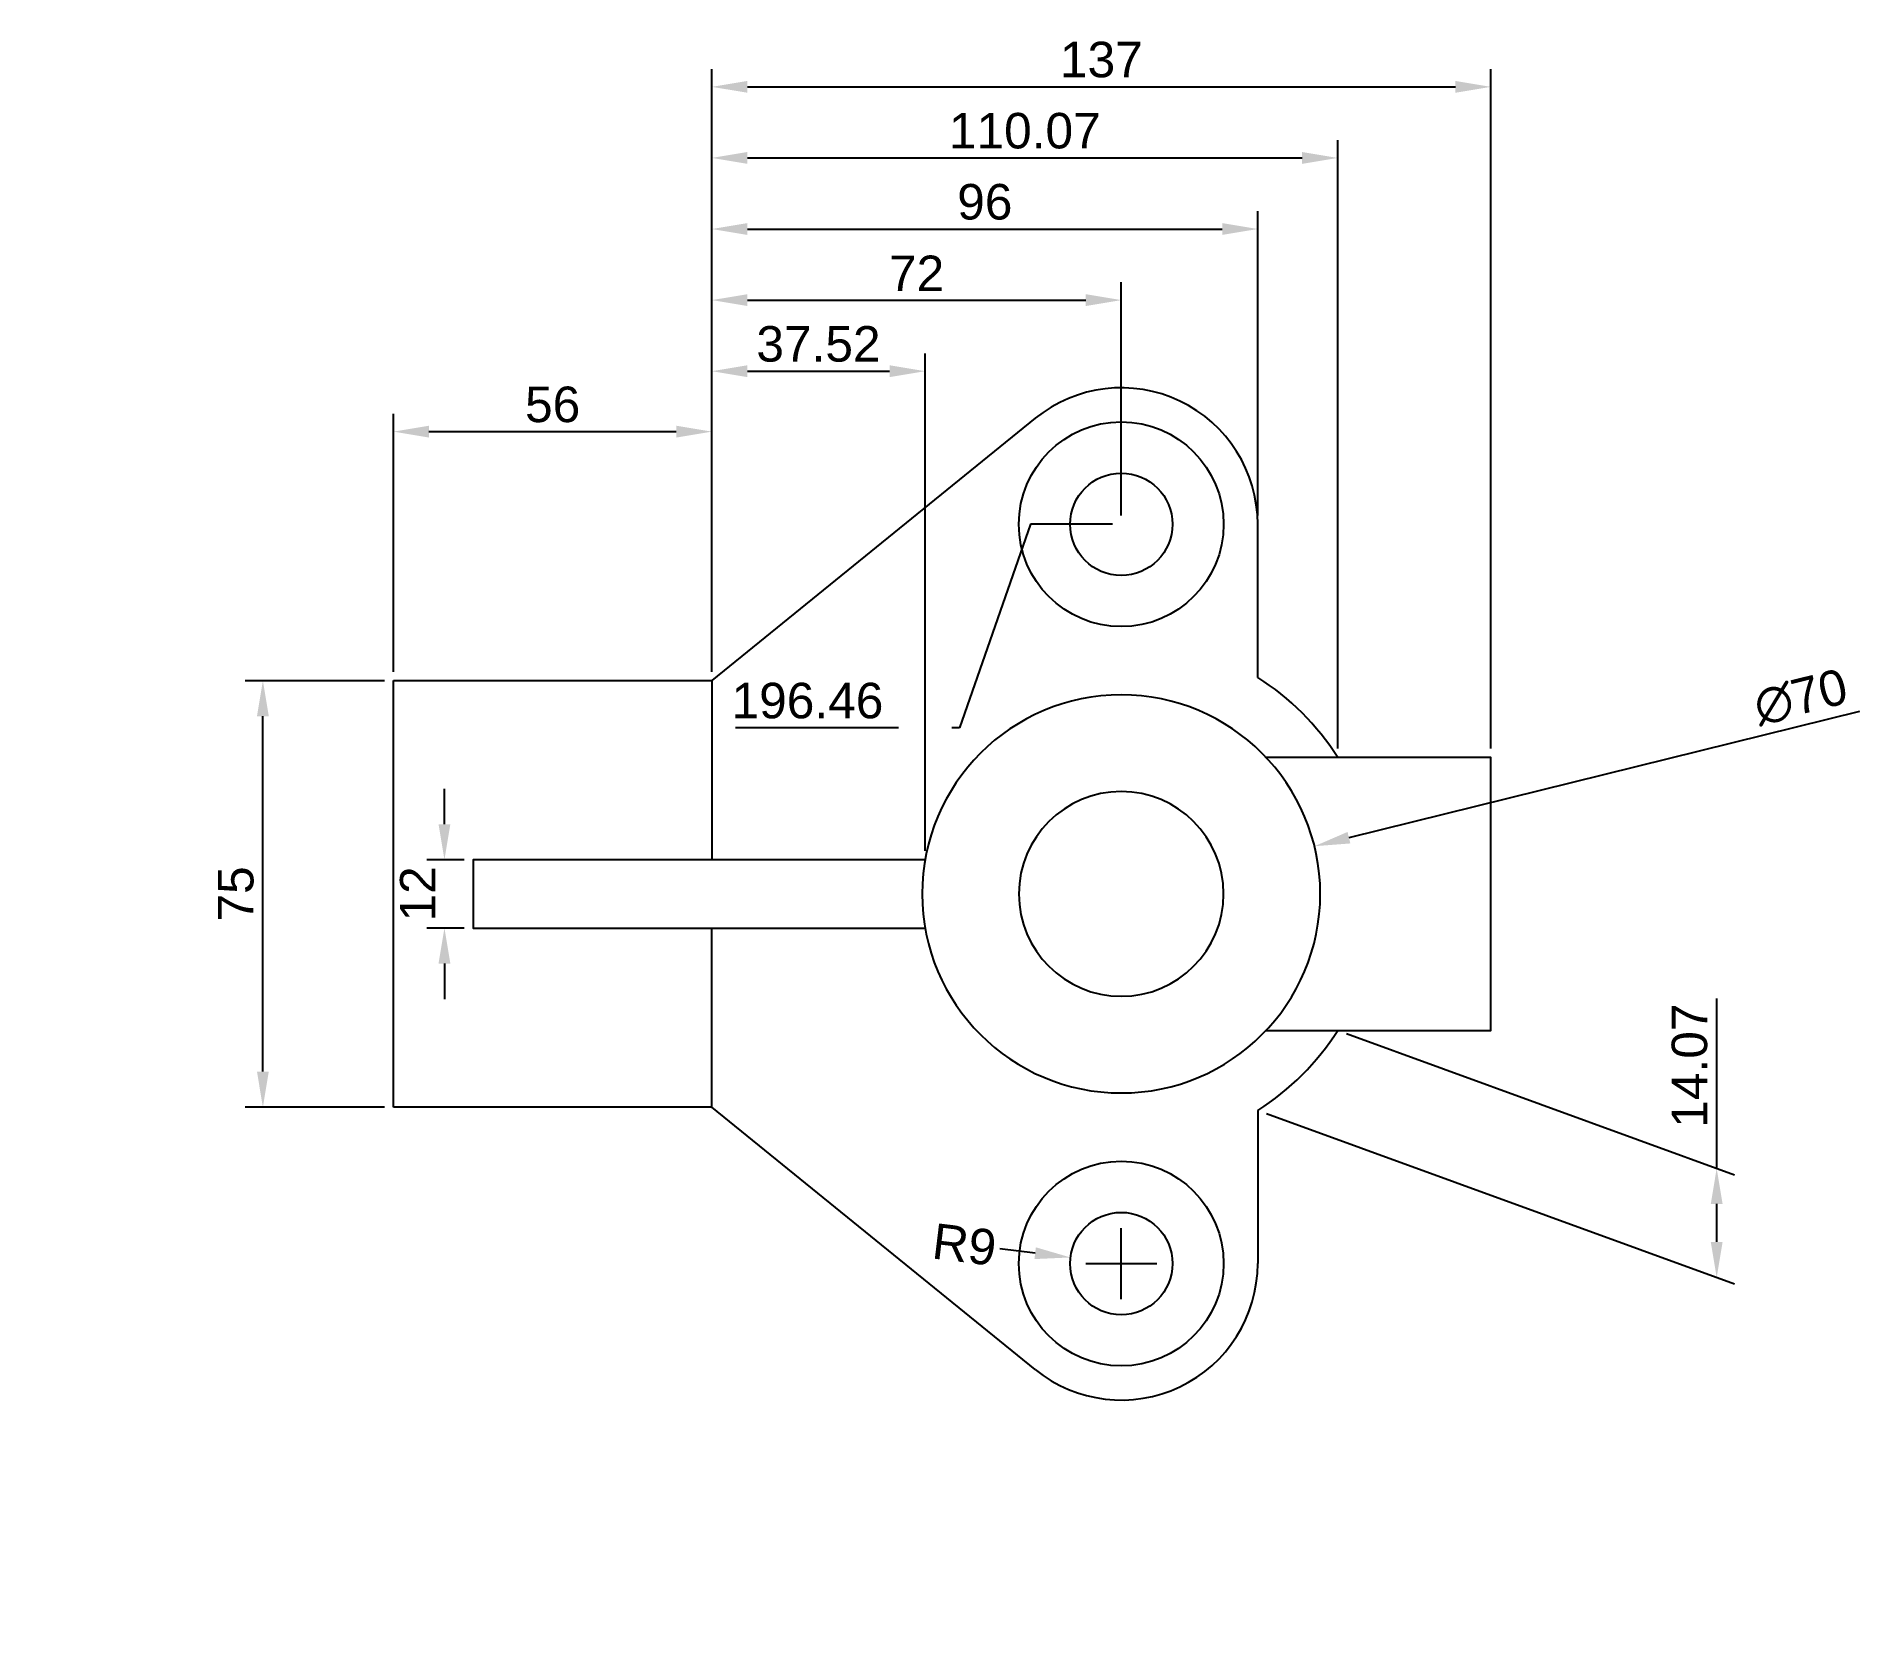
# Model space of a CAD drawing. Header units: millimetres. Extents: x 0 to 321, y 0 to 282.
import ezdxf

# ---------------------------------------------------------------- set-up
doc = ezdxf.new("R2010")
doc.units = ezdxf.units.MM
doc.layers.add('Layer3', color=2, linetype='Continuous')
doc.styles.get("Standard").update_dxf_attribs({"font": 'arial.ttf'})
doc.dimstyles.new('ISO-25', dxfattribs={"dimscale": 2.5, "dimtxt": 2.5, "dimasz": 2.5, "dimexe": 1.25, "dimexo": 0.625, "dimtad": 1, "dimdsep": 46, "dimtxsty": 'Standard', "dimcen": 2.5, "dimadec": 0, "dimazin": 0, "dimtfac": 1, "dimtofl": 0, "dimtmove": 0, "dimatfit": 3, "dimfxl": 1, "dimarcsym": 0})

# ---------------------------------------------------------------- blocks, each defined once
blk = doc.blocks.new('*D37')
at = {"layer": 'Defpoints', "color": 0, "transparency": 16777216}
for p in [(118.78, 212.75), (62.78, 168.96), (118.78, 168.96)]:
    blk.add_point(p, dxfattribs=at)
at = {"layer": 'Layer3', "color": 0, "lineweight": -2, "transparency": 16777216}
for p, q in [((62.78, 170.52), (62.78, 215.87)), ((118.78, 170.52), (118.78, 215.87)), ((69.03, 212.75), (112.53, 212.75))]:
    blk.add_line(p, q, dxfattribs=at)
at = {"layer": 'Layer3', "color": 0, "transparency": 16777216}
for points in [[(69.03, 213.79), (69.03, 211.71), (62.78, 212.75)], [(112.53, 213.79), (112.53, 211.71), (118.78, 212.75)]]:
    blk.add_solid(points, dxfattribs=at)
at = {"layer": 'Layer3', "color": 0, "transparency": 16777216, "insert": (90.78, 217.5), "char_height": 6.25, "attachment_point": 5}
blk.add_mtext('56', dxfattribs=at)
blk = doc.blocks.new('*D38')
at = {"layer": 'Defpoints', "color": 0, "transparency": 16777216}
for p in [(156.29, 223.38), (118.78, 168.96), (156.29, 137.46)]:
    blk.add_point(p, dxfattribs=at)
at = {"layer": 'Layer3', "color": 0, "lineweight": -2, "transparency": 16777216}
for p, q in [((118.78, 170.52), (118.78, 226.51)), ((156.29, 139.02), (156.29, 226.51)), ((125.03, 223.38), (150.04, 223.38))]:
    blk.add_line(p, q, dxfattribs=at)
at = {"layer": 'Layer3', "color": 0, "transparency": 16777216}
for points in [[(125.03, 224.42), (125.03, 222.34), (118.78, 223.38)], [(150.04, 224.42), (150.04, 222.34), (156.29, 223.38)]]:
    blk.add_solid(points, dxfattribs=at)
at = {"layer": 'Layer3', "color": 0, "transparency": 16777216, "insert": (137.53, 228.14), "char_height": 6.25, "attachment_point": 5}
blk.add_mtext('37.52', dxfattribs=at)
blk = doc.blocks.new('*D39')
at = {"layer": 'Defpoints', "color": 0, "transparency": 16777216}
for p in [(190.78, 235.88), (190.78, 196.46), (118.78, 168.96)]:
    blk.add_point(p, dxfattribs=at)
at = {"layer": 'Layer3', "color": 0, "lineweight": -2, "transparency": 16777216}
for p, q in [((118.78, 170.52), (118.78, 239.01)), ((190.78, 198.02), (190.78, 239.01)), ((125.03, 235.88), (184.53, 235.88))]:
    blk.add_line(p, q, dxfattribs=at)
at = {"layer": 'Layer3', "color": 0, "transparency": 16777216}
for points in [[(125.03, 236.92), (125.03, 234.84), (118.78, 235.88)], [(184.53, 236.92), (184.53, 234.84), (190.78, 235.88)]]:
    blk.add_solid(points, dxfattribs=at)
at = {"layer": 'Layer3', "color": 0, "transparency": 16777216, "insert": (154.78, 240.58), "char_height": 6.25, "attachment_point": 5}
blk.add_mtext('72', dxfattribs=at)
blk = doc.blocks.new('*D40')
at = {"layer": 'Defpoints', "color": 0, "transparency": 16777216}
for p in [(214.78, 248.38), (214.78, 196.46), (118.78, 168.96)]:
    blk.add_point(p, dxfattribs=at)
at = {"layer": 'Layer3', "color": 0, "lineweight": -2, "transparency": 16777216}
for p, q in [((118.78, 170.52), (118.78, 251.51)), ((214.78, 198.02), (214.78, 251.51)), ((125.03, 248.38), (208.53, 248.38))]:
    blk.add_line(p, q, dxfattribs=at)
at = {"layer": 'Layer3', "color": 0, "transparency": 16777216}
for points in [[(125.03, 249.42), (125.03, 247.34), (118.78, 248.38)], [(208.53, 249.42), (208.53, 247.34), (214.78, 248.38)]]:
    blk.add_solid(points, dxfattribs=at)
at = {"layer": 'Layer3', "color": 0, "transparency": 16777216, "insert": (166.78, 253.13), "char_height": 6.25, "attachment_point": 5}
blk.add_mtext('96', dxfattribs=at)
blk = doc.blocks.new('*D41')
at = {"layer": 'Defpoints', "color": 0, "transparency": 16777216}
for p in [(228.84, 260.88), (118.78, 168.96), (228.84, 155.46)]:
    blk.add_point(p, dxfattribs=at)
at = {"layer": 'Layer3', "color": 0, "lineweight": -2, "transparency": 16777216}
for p, q in [((118.78, 170.52), (118.78, 264.01)), ((228.84, 157.02), (228.84, 264.01)), ((125.03, 260.88), (222.59, 260.88))]:
    blk.add_line(p, q, dxfattribs=at)
at = {"layer": 'Layer3', "color": 0, "transparency": 16777216}
for points in [[(125.03, 261.92), (125.03, 259.84), (118.78, 260.88)], [(222.59, 261.92), (222.59, 259.84), (228.84, 260.88)]]:
    blk.add_solid(points, dxfattribs=at)
at = {"layer": 'Layer3', "color": 0, "transparency": 16777216, "insert": (173.81, 265.63), "char_height": 6.25, "attachment_point": 5}
blk.add_mtext('110.07', dxfattribs=at)
blk = doc.blocks.new('*D42')
at = {"layer": 'Defpoints', "color": 0, "transparency": 16777216}
for p in [(255.78, 273.38), (118.78, 168.96), (255.78, 155.46)]:
    blk.add_point(p, dxfattribs=at)
at = {"layer": 'Layer3', "color": 0, "lineweight": -2, "transparency": 16777216}
for p, q in [((118.78, 170.52), (118.78, 276.51)), ((255.78, 157.02), (255.78, 276.51)), ((125.03, 273.38), (249.53, 273.38))]:
    blk.add_line(p, q, dxfattribs=at)
at = {"layer": 'Layer3', "color": 0, "transparency": 16777216}
for points in [[(125.03, 274.42), (125.03, 272.34), (118.78, 273.38)], [(249.53, 274.42), (249.53, 272.34), (255.78, 273.38)]]:
    blk.add_solid(points, dxfattribs=at)
at = {"layer": 'Layer3', "color": 0, "transparency": 16777216, "insert": (187.28, 278.14), "char_height": 6.25, "attachment_point": 5}
blk.add_mtext('137', dxfattribs=at)
blk = doc.blocks.new('*D44')
at = {"layer": 'Defpoints', "color": 0, "transparency": 16777216}
for p in [(76.78, 137.46), (71.75, 125.46), (76.78, 125.46)]:
    blk.add_point(p, dxfattribs=at)
at = {"layer": 'Layer3', "color": 0, "lineweight": -2, "transparency": 16777216}
for p, q in [((71.75, 143.71), (71.75, 149.96)), ((75.21, 137.46), (68.63, 137.46)), ((75.21, 125.46), (68.63, 125.46)), ((71.75, 119.21), (71.75, 112.96))]:
    blk.add_line(p, q, dxfattribs=at)
at = {"layer": 'Layer3', "color": 0, "transparency": 16777216}
for points in [[(70.71, 143.71), (72.79, 143.71), (71.75, 137.46)], [(70.71, 119.21), (72.79, 119.21), (71.75, 125.46)]]:
    blk.add_solid(points, dxfattribs=at)
at = {"layer": 'Layer3', "color": 0, "transparency": 16777216, "insert": (67.05, 131.46), "char_height": 6.25, "attachment_point": 5, "rotation": 90}
blk.add_mtext('12', dxfattribs=at)
blk = doc.blocks.new('*D45')
at = {"layer": 'Defpoints', "color": 0, "transparency": 16777216}
for p in [(181.84, 67.54), (190.78, 66.46)]:
    blk.add_point(p, dxfattribs=at)
at = {"layer": 'Layer3', "color": 0, "lineweight": -2, "transparency": 16777216}
for p, q in [((190.78, 60.21), (190.78, 72.71)), ((175.63, 68.29), (169.43, 69.03)), ((184.53, 66.46), (197.03, 66.46))]:
    blk.add_line(p, q, dxfattribs=at)
at = {"layer": 'Layer3', "color": 0, "transparency": 16777216}
blk.add_solid([(175.76, 69.32), (175.51, 67.25), (181.84, 67.54)], dxfattribs=at)
at = {"layer": 'Layer3', "color": 0, "transparency": 16777216, "insert": (163.19, 69.78), "char_height": 6.25, "attachment_point": 5, "rotation": 353.1339}
blk.add_mtext('R9', dxfattribs=at)
blk = doc.blocks.new('*D48')
at = {"layer": 'Defpoints', "color": 0, "transparency": 16777216}
for p in [(190.78, 196.46), (149.83, 160.67), (0, 0)]:
    blk.add_point(p, dxfattribs=at)
at = {"layer": 'Layer3', "color": 0, "lineweight": -2, "transparency": 16777216}
for p, q in [((174.83, 196.46), (162.33, 160.67)), ((189.21, 196.46), (174.83, 196.46)), ((151.61, 160.67), (122.92, 160.67)), ((162.33, 160.67), (160.98, 160.67))]:
    blk.add_line(p, q, dxfattribs=at)
at = {"layer": 'Layer3', "color": 0, "transparency": 16777216, "insert": (135.59, 165.42), "char_height": 6.25, "attachment_point": 5}
blk.add_mtext('196.46', dxfattribs=at)
blk = doc.blocks.new('*D50')
at = {"layer": 'Defpoints', "color": 0, "transparency": 16777216}
for p in [(39.82, 168.96), (62.78, 168.96), (62.78, 93.96)]:
    blk.add_point(p, dxfattribs=at)
at = {"layer": 'Layer3', "color": 0, "lineweight": -2, "transparency": 16777216}
for p, q in [((61.21, 168.96), (36.69, 168.96)), ((39.82, 100.21), (39.82, 162.71)), ((61.21, 93.96), (36.69, 93.96))]:
    blk.add_line(p, q, dxfattribs=at)
at = {"layer": 'Layer3', "color": 0, "transparency": 16777216}
for points in [[(38.78, 162.71), (40.86, 162.71), (39.82, 168.96)], [(38.78, 100.21), (40.86, 100.21), (39.82, 93.96)]]:
    blk.add_solid(points, dxfattribs=at)
at = {"layer": 'Layer3', "color": 0, "transparency": 16777216, "insert": (35.08, 131.46), "char_height": 6.25, "attachment_point": 5, "rotation": 90}
blk.add_mtext('75', dxfattribs=at)
blk = doc.blocks.new('*D51')
at = {"layer": 'Defpoints', "color": 0, "transparency": 16777216}
for p in [(228.84, 107.46), (214.78, 93.4), (295.49, 83.2)]:
    blk.add_point(p, dxfattribs=at)
at = {"layer": 'Layer3', "color": 0, "lineweight": -2, "transparency": 16777216}
for p, q in [((295.49, 83.2), (295.49, 113.08)), ((230.4, 106.89), (298.62, 82.07)), ((216.34, 92.83), (298.62, 62.88)), ((295.49, 70.27), (295.49, 76.95))]:
    blk.add_line(p, q, dxfattribs=at)
at = {"layer": 'Layer3', "color": 0, "transparency": 16777216}
for points in [[(294.45, 76.95), (296.53, 76.95), (295.49, 83.2)], [(294.45, 70.27), (296.53, 70.27), (295.49, 64.02)]]:
    blk.add_solid(points, dxfattribs=at)
at = {"layer": 'Layer3', "color": 0, "transparency": 16777216, "insert": (290.74, 101.27), "char_height": 6.25, "attachment_point": 5, "rotation": 90}
blk.add_mtext('14.07', dxfattribs=at)
blk = doc.blocks.new('*D52')
at = {"layer": 'Defpoints', "color": 0, "transparency": 16777216}
for p in [(224.76, 139.85), (156.8, 123.07)]:
    blk.add_point(p, dxfattribs=at)
at = {"layer": 'Layer3', "color": 0, "lineweight": -2, "transparency": 16777216}
blk.add_line((320.61, 163.51), (230.82, 141.35), dxfattribs=at)
at = {"layer": 'Layer3', "color": 0, "transparency": 16777216}
blk.add_solid([(230.57, 142.36), (231.07, 140.34), (224.76, 139.85)], dxfattribs=at)
at = {"layer": 'Layer3', "color": 0, "transparency": 16777216, "insert": (310.28, 166.03), "char_height": 6.25, "attachment_point": 5, "rotation": 13.8649}
blk.add_mtext('∅70', dxfattribs=at)

msp = doc.modelspace()

# ---------------------------------------------------------------- linework, layer by layer
for p, q in [((175.656, 215.101), (118.775, 168.962)), ((214.775, 169.528), (214.775, 196.462)), ((62.775, 93.962), (62.775, 168.962)), ((62.775, 168.962), (118.775, 168.962)), ((118.775, 168.962), (118.775, 137.462)), ((118.775, 93.962), (118.775, 125.462)), ((118.775, 93.962), (62.775, 93.962)), ((175.656, 47.823), (118.775, 93.962)), ((214.775, 93.396), (214.775, 66.462))]:
    msp.add_line(p, q)
for points in [[(155.775, 131.462, 1), (225.775, 131.462, 1)], [(172.775, 131.462, 1), (208.775, 131.462, 1)]]:
    msp.add_lwpolyline(points, format="xyb", close=True)
for points in [[(216.251, 107.462), (255.775, 107.462), (255.775, 131.462), (255.775, 155.462), (216.251, 155.462)], [(156.294, 137.462), (76.775, 137.462), (76.775, 131.462), (76.775, 125.462), (156.294, 125.462)]]:
    msp.add_lwpolyline(points)
for centre, radius in [((190.775, 196.462), 18), ((190.775, 196.462), 9), ((190.775, 66.462), 18), ((190.775, 66.462), 9)]:
    msp.add_circle(centre, radius)
for centre, radius, start, end in [((190.775, 196.462), 24, 0, 129.04728), ((190.775, 131.462), 45, 32.23095, 57.76905), ((190.775, 131.462), 45, 302.23095, 327.76905), ((190.775, 66.462), 24, 230.95272, 0)]:
    msp.add_arc(centre, radius, start, end)

# ---------------------------------------------------------------- dimensions: what is measured, and where the dimension line sits
at = {"layer": 'Layer3'}
for base, p2, picture, middle in [((255.775, 273.381), (255.775, 155.462), '*D42', (187.275, 273.381)), ((228.841, 260.881), (228.841, 155.462), '*D41', (173.808, 260.881)), ((214.775, 248.381), (214.775, 196.462), '*D40', (166.775, 248.381)), ((190.775, 235.881), (190.775, 196.462), '*D39', (154.775, 235.881)), ((156.294, 223.381), (156.294, 137.462), '*D38', (137.534, 223.381))]:
    dim = msp.add_linear_dim(base=base, p1=(118.775, 168.962), p2=p2, dimstyle='ISO-25', override={"dimtmove": 0}, dxfattribs=at)
    dim.commit()
    dim.dimension.update_dxf_attribs({"geometry": picture, "text_midpoint": middle, "dimtype": 160})
dim = msp.add_linear_dim(base=(118.775, 212.747), p1=(62.775, 168.962), p2=(118.775, 168.962), dimstyle='ISO-25', dxfattribs=at)
dim.commit()
dim.dimension.update_dxf_attribs({"geometry": '*D37', "text_midpoint": (90.775, 212.747), "dimtype": 160})
dim = msp.add_ordinate_dim(feature_location=(190.775, 196.462), offset=(-40.944, -35.797), dtype=0, origin=(0, 0), dimstyle='ISO-25', dxfattribs=at)
dim.commit()
dim.dimension.update_dxf_attribs({"geometry": '*D48', "text_midpoint": (135.592, 165.419)})
dim = msp.add_diameter_dim_2p(p1=(156.795, 123.075), p2=(224.756, 139.849), dimstyle='ISO-25', override={"dimcen": 0}, dxfattribs=at)
dim.commit()
dim.dimension.update_dxf_attribs({"geometry": '*D52', "text_midpoint": (311.459, 161.25), "dimtype": 163})
for base, p1, p2, picture, middle in [((39.817, 168.962), (62.775, 93.962), (62.775, 168.962), '*D50', (35.076, 131.462)), ((295.493, 83.203), (214.775, 93.396), (228.841, 107.462), '*D51', (290.74, 101.266))]:
    dim = msp.add_linear_dim(base=base, p1=p1, p2=p2, angle=90, dimstyle='ISO-25', dxfattribs=at)
    dim.commit()
    dim.dimension.update_dxf_attribs({"geometry": picture, "text_midpoint": middle})
dim = msp.add_linear_dim(base=(71.753, 125.462), p1=(76.775, 137.462), p2=(76.775, 125.462), angle=90, dimstyle='ISO-25', dxfattribs=at)
dim.commit()
dim.dimension.update_dxf_attribs({"geometry": '*D44', "text_midpoint": (71.753, 131.462), "dimtype": 160})
dim = msp.add_radius_dim(center=(190.775, 66.462), mpoint=(181.84, 67.538), dimstyle='ISO-25', override={"dimtad": 3, "dimtmove": 2}, dxfattribs=at)
dim.commit()
dim.dimension.update_dxf_attribs({"geometry": '*D45', "text_midpoint": (163.194, 69.783), "dimtype": 164})

doc.saveas('drawing.dxf')
